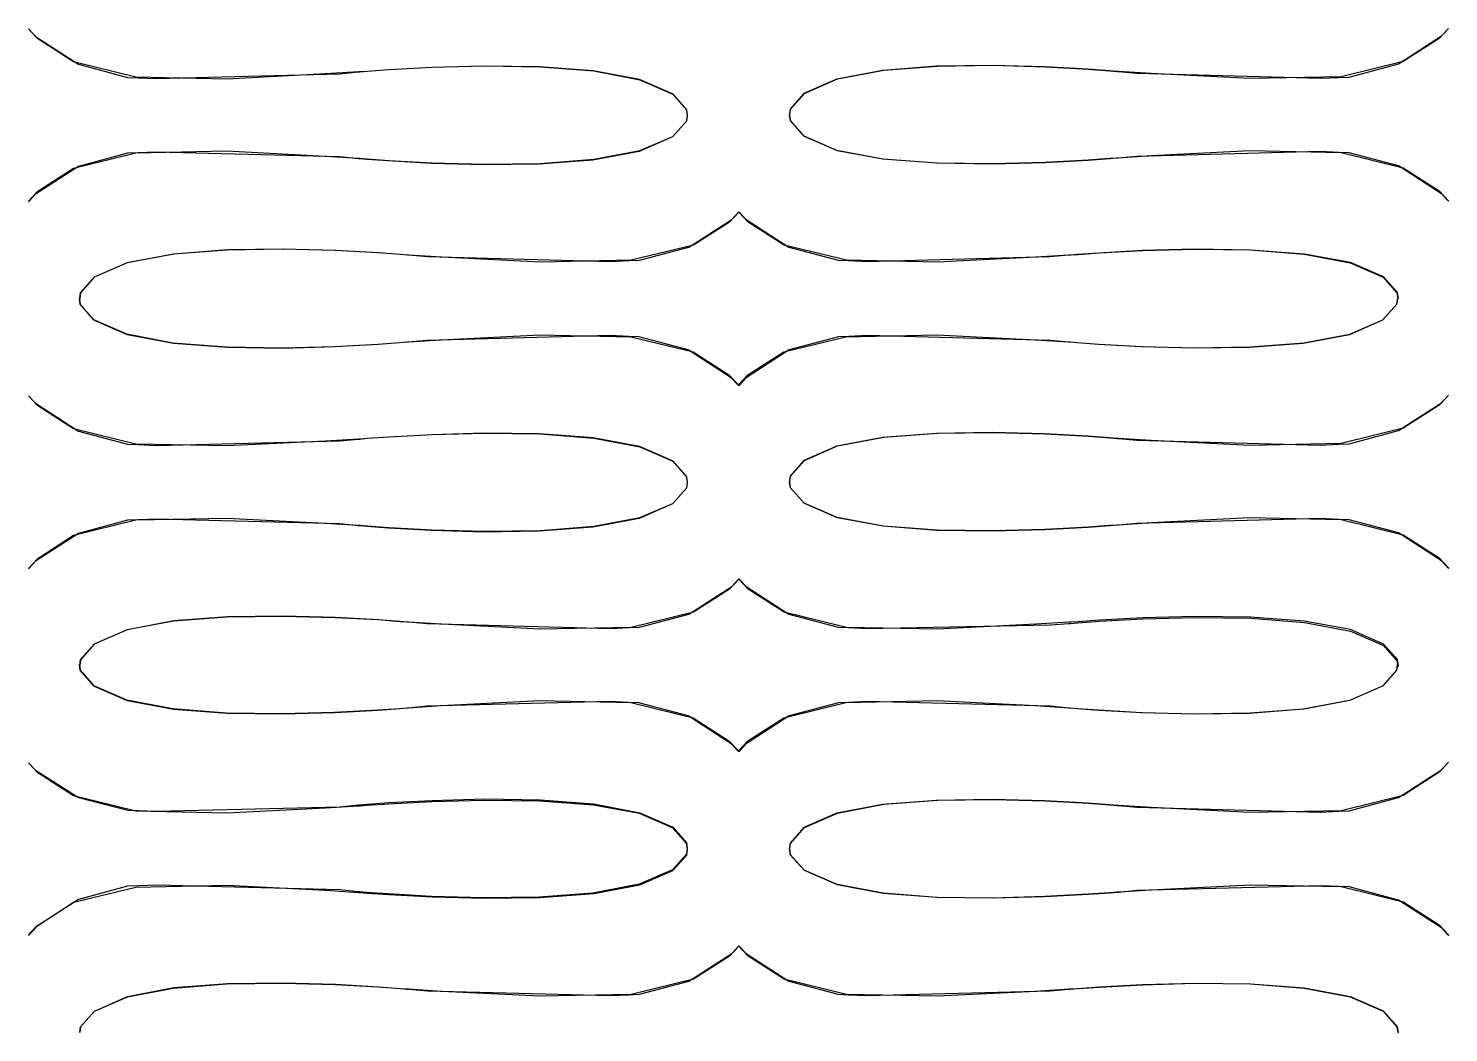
# Model space of a CAD drawing. Extents: x -8.7 to 71.7, y -3.2 to 84.
# Drawn here: x 23.47 to 39.54, y -3.22 to 8.14 of the extents above; entities that cross this region are included whole.
import ezdxf

# ---------------------------------------------------------------- set-up
doc = ezdxf.new("R2010")
doc.units = 0
doc.layers.get('0').update_dxf_attribs({"linetype": 'CONTINUOUS'})

msp = doc.modelspace()

# ---------------------------------------------------------------- linework, layer by layer
at = {"color": 1}
for p, q in [((23.5768, 8.02019), (23.4708, 8.13319)), ((23.4708, 8.13319), (23.552, 8.04774)), ((23.552, 8.04774), (24.0357, 7.73356)), ((38.9724, 7.73906), (39.4575, 8.05325)), ((39.5386, 8.13869), (39.4324, 8.02569)), ((39.4575, 8.05325), (39.5386, 8.13869)), ((23.982, 7.75974), (23.5768, 8.02019)), ((39.4324, 8.02569), (39.026, 7.76524)), ((24.6876, 7.5861), (23.982, 7.75974)), ((24.0357, 7.73356), (24.5938, 7.58472)), ((28.0376, 7.69909), (28.6301, 7.71426)), ((28.6301, 7.71426), (29.2599, 7.7046)), ((33.1487, 7.66741), (33.755, 7.71289)), ((34.3752, 7.71977), (33.744, 7.71013)), ((33.755, 7.71289), (34.3848, 7.72252)), ((34.9663, 7.70322), (34.3752, 7.71977)), ((34.3848, 7.72252), (34.9746, 7.7046)), ((39.026, 7.76524), (38.3219, 7.5916)), ((38.4129, 7.58885), (38.9724, 7.73906)), ((24.5938, 7.58472), (24.7124, 7.58059)), ((25.7156, 7.56543), (24.6876, 7.5861)), ((24.7124, 7.58059), (24.9191, 7.57093)), ((24.9191, 7.57093), (26.9944, 7.62607)), ((26.8318, 7.62332), (25.7156, 7.56543)), ((27.2039, 7.64674), (26.8318, 7.62332)), ((26.9944, 7.62607), (27.2025, 7.64674)), ((27.2025, 7.64674), (27.2204, 7.64674)), ((27.2232, 7.64674), (27.2039, 7.64674)), ((27.2204, 7.64674), (27.3017, 7.65362)), ((27.3031, 7.65224), (27.2232, 7.64674)), ((27.3017, 7.65362), (27.547, 7.67292)), ((27.547, 7.66879), (27.3031, 7.65224)), ((27.547, 7.67292), (28.0376, 7.69909)), ((28.0348, 7.69497), (27.547, 7.66879)), ((28.6246, 7.71151), (28.0348, 7.69497)), ((29.2544, 7.70322), (28.6246, 7.71151)), ((29.8607, 7.65775), (29.2544, 7.70322)), ((29.2599, 7.7046), (29.8676, 7.65775)), ((30.3844, 7.5613), (29.8607, 7.65775)), ((29.8676, 7.65775), (30.3885, 7.55855)), ((30.7592, 7.3987), (30.3844, 7.5613)), ((30.3885, 7.55855), (30.7606, 7.39592)), ((32.6168, 7.56405), (32.2433, 7.40145)), ((32.2502, 7.40283), (32.6251, 7.56818)), ((33.1377, 7.66191), (32.6168, 7.56405)), ((32.6251, 7.56818), (33.1487, 7.66741)), ((33.744, 7.71013), (33.1377, 7.66191)), ((35.457, 7.67704), (34.9663, 7.70322)), ((34.9746, 7.7046), (35.4623, 7.67704)), ((35.7022, 7.65912), (35.457, 7.67704)), ((35.4623, 7.67704), (35.7064, 7.65912)), ((35.7851, 7.65087), (35.7022, 7.65912)), ((35.7064, 7.65912), (35.7875, 7.65087)), ((35.8027, 7.65087), (35.7851, 7.65087)), ((35.7875, 7.65087), (35.8055, 7.65087)), ((36.1735, 7.62744), (35.8027, 7.65087)), ((35.8055, 7.65087), (36.0123, 7.63157)), ((36.0123, 7.63157), (38.0877, 7.57647)), ((37.2911, 7.57093), (36.1735, 7.62744)), ((38.3219, 7.5916), (37.2911, 7.57093)), ((38.0877, 7.57647), (38.2958, 7.58472)), ((38.2958, 7.58472), (38.4129, 7.58885)), ((30.9177, 7.22231), (30.7592, 7.3987)), ((30.7606, 7.39592), (30.9163, 7.21953)), ((32.2433, 7.40145), (32.089, 7.22644)), ((32.0918, 7.22507), (32.2502, 7.40283)), ((30.9149, 7.09002), (30.7564, 6.91226)), ((30.7633, 6.91776), (30.919, 7.09277)), ((30.9246, 7.15479), (30.9149, 7.09002)), ((30.9163, 7.21953), (30.9246, 7.15479)), ((30.9273, 7.15617), (30.9177, 7.22231)), ((30.919, 7.09277), (30.9273, 7.15617)), ((32.089, 7.22644), (32.0807, 7.16167)), ((32.0807, 7.16167), (32.089, 7.0969)), ((32.0835, 7.15892), (32.0918, 7.22507)), ((32.0918, 7.09553), (32.0835, 7.15892)), ((32.089, 7.0969), (32.2461, 6.92051)), ((32.2461, 6.92051), (32.0918, 7.09553)), ((30.7564, 6.91226), (30.3802, 6.74825)), ((30.3899, 6.75651), (30.7633, 6.91776)), ((32.6182, 6.75792), (32.2461, 6.92051)), ((32.2461, 6.92051), (32.6209, 6.75929)), ((24.6876, 6.73033), (25.7156, 6.75238)), ((25.7156, 6.75238), (26.8318, 6.69452)), ((29.869, 6.65868), (30.3899, 6.75651)), ((33.1391, 6.66006), (32.6182, 6.75792)), ((32.6209, 6.75929), (33.1432, 6.66281)), ((36.1735, 6.70003), (37.2911, 6.75651)), ((37.2911, 6.75651), (38.3219, 6.73587)), ((23.982, 6.55807), (24.6876, 6.73033)), ((24.5938, 6.72758), (24.0357, 6.57874)), ((24.7124, 6.73033), (24.5938, 6.72758)), ((24.9191, 6.74), (24.7124, 6.73033)), ((26.9944, 6.68486), (24.9191, 6.74)), ((26.8318, 6.69452), (27.2039, 6.66972)), ((27.2025, 6.66418), (26.9944, 6.68486)), ((27.2204, 6.66418), (27.2025, 6.66418)), ((27.2039, 6.66972), (27.2232, 6.66972)), ((27.3003, 6.6573), (27.2204, 6.66418)), ((27.2232, 6.66972), (27.3044, 6.66281)), ((27.5428, 6.63938), (27.3003, 6.6573)), ((27.3044, 6.66281), (27.5498, 6.64489)), ((28.0307, 6.61183), (27.5428, 6.63938)), ((27.5498, 6.64489), (28.0403, 6.61871)), ((28.6205, 6.59529), (28.0307, 6.61183)), ((28.0403, 6.61871), (28.6315, 6.60358)), ((29.2503, 6.60358), (28.6205, 6.59529)), ((28.6315, 6.60358), (29.2626, 6.61183)), ((29.8579, 6.65043), (29.2503, 6.60358)), ((29.2626, 6.61183), (29.869, 6.65868)), ((30.3802, 6.74825), (29.8579, 6.65043)), ((33.7468, 6.61321), (33.1391, 6.66006)), ((33.1432, 6.66281), (33.7509, 6.61733)), ((34.3765, 6.60358), (33.7468, 6.61321)), ((33.7509, 6.61733), (34.3807, 6.61046)), ((34.9691, 6.61871), (34.3765, 6.60358)), ((34.3807, 6.61046), (34.9705, 6.627)), ((35.4598, 6.64489), (34.9691, 6.61871)), ((34.9705, 6.627), (35.4598, 6.65318)), ((35.4598, 6.65318), (35.7036, 6.66972)), ((35.705, 6.66281), (35.4598, 6.64489)), ((35.7036, 6.66972), (35.7851, 6.67523)), ((35.7875, 6.66972), (35.705, 6.66281)), ((35.7851, 6.67523), (35.8027, 6.67523)), ((35.8055, 6.66972), (35.7875, 6.66972)), ((35.8027, 6.67523), (36.1735, 6.70003)), ((36.0123, 6.69036), (35.8055, 6.66972)), ((38.0877, 6.7455), (36.0123, 6.69036)), ((38.2958, 6.73587), (38.0877, 6.7455)), ((38.4129, 6.73308), (38.2958, 6.73587)), ((38.3219, 6.73587), (39.026, 6.56361)), ((38.9724, 6.58428), (38.4129, 6.73308)), ((24.0357, 6.57874), (23.552, 6.26318)), ((23.5768, 6.29765), (23.982, 6.55807)), ((39.4575, 6.26869), (38.9724, 6.58428)), ((39.026, 6.56361), (39.431, 6.30315)), ((23.4708, 6.18324), (23.5768, 6.29765)), ((39.431, 6.30315), (39.5386, 6.18878)), ((39.5386, 6.18324), (39.4575, 6.26869)), ((23.552, 6.26318), (23.4708, 6.17774)), ((39.5386, 6.18878), (39.5386, 6.18324)), ((30.9411, 5.66649), (31.4275, 5.9793)), ((31.4027, 5.949), (30.9962, 5.68854)), ((31.5088, 6.06199), (31.4027, 5.949)), ((31.4275, 5.9793), (31.5088, 6.06337)), ((31.5088, 6.06337), (31.5902, 5.9793)), ((31.615, 5.949), (31.5088, 6.06199)), ((31.5902, 5.9793), (32.0752, 5.66649)), ((32.0201, 5.68854), (31.615, 5.949)), ((25.7169, 5.63203), (25.1106, 5.58518)), ((25.1161, 5.59072), (25.7238, 5.63757)), ((26.3481, 5.64169), (25.7169, 5.63203)), ((25.7238, 5.63757), (26.3536, 5.64582)), ((26.9393, 5.62652), (26.3481, 5.64169)), ((26.3536, 5.64582), (26.9448, 5.62927)), ((27.4298, 5.59897), (26.9393, 5.62652)), ((26.9448, 5.62927), (27.4326, 5.6031)), ((30.9962, 5.68854), (30.292, 5.51628)), ((30.383, 5.51766), (30.9411, 5.66649)), ((32.7256, 5.51628), (32.0201, 5.68854)), ((32.0752, 5.66649), (32.6319, 5.51766)), ((35.5865, 5.60172), (36.0772, 5.62927)), ((36.0772, 5.62927), (36.6695, 5.64444)), ((36.6695, 5.63894), (36.0796, 5.6224)), ((36.6695, 5.64444), (37.2992, 5.63481)), ((37.2981, 5.63203), (36.6695, 5.63894)), ((37.9056, 5.58655), (37.2981, 5.63203)), ((37.2992, 5.63481), (37.9056, 5.58655)), ((24.5897, 5.48735), (24.2163, 5.32476)), ((24.219, 5.32888), (24.5938, 5.49286)), ((25.1106, 5.58518), (24.5897, 5.48735)), ((24.5938, 5.49286), (25.1161, 5.59072)), ((27.6751, 5.58105), (27.4298, 5.59897)), ((27.4326, 5.6031), (27.6765, 5.5838)), ((27.7578, 5.57417), (27.6751, 5.58105)), ((27.6765, 5.5838), (27.7578, 5.57692)), ((27.7578, 5.57692), (27.7757, 5.57692)), ((27.7757, 5.57417), (27.7578, 5.57417)), ((27.7757, 5.57692), (27.9824, 5.55763)), ((28.1464, 5.55075), (27.7757, 5.57417)), ((27.9824, 5.55763), (30.0578, 5.5039)), ((29.2626, 5.49561), (28.1464, 5.55075)), ((30.292, 5.51628), (29.2626, 5.49561)), ((30.0578, 5.5039), (30.2659, 5.51353)), ((30.2659, 5.51353), (30.383, 5.51766)), ((32.6319, 5.51766), (32.7504, 5.51353)), ((33.7537, 5.49561), (32.7256, 5.51628)), ((32.7504, 5.51353), (32.9572, 5.5039)), ((32.9572, 5.5039), (35.0325, 5.55763)), ((34.8699, 5.55075), (33.7537, 5.49561)), ((35.2419, 5.57417), (34.8699, 5.55075)), ((35.0325, 5.55763), (35.2392, 5.57692)), ((35.2392, 5.57692), (35.2585, 5.57692)), ((35.2668, 5.57417), (35.2419, 5.57417)), ((35.2585, 5.57692), (35.3399, 5.5838)), ((35.3466, 5.57967), (35.2668, 5.57417)), ((35.3399, 5.5838), (35.5865, 5.60172)), ((35.5907, 5.59622), (35.3466, 5.57967)), ((36.0796, 5.6224), (35.5907, 5.59622)), ((38.4281, 5.4901), (37.9056, 5.58655)), ((37.9056, 5.58655), (38.4267, 5.48873)), ((38.4267, 5.48873), (38.7999, 5.32613)), ((38.8027, 5.32751), (38.4281, 5.4901)), ((24.0619, 5.15112), (24.219, 5.32888)), ((24.2163, 5.32476), (24.0619, 5.14974)), ((38.7999, 5.32613), (38.9544, 5.14974)), ((38.9611, 5.15112), (38.8027, 5.32751)), ((24.0537, 5.08497), (24.0619, 5.15112)), ((24.0619, 5.14974), (24.0537, 5.08497)), ((38.9544, 5.14974), (38.9625, 5.08497)), ((38.971, 5.08497), (38.9611, 5.15112)), ((24.0564, 5.01883), (24.0482, 5.08222)), ((24.0482, 5.08222), (24.0564, 5.01745)), ((24.2108, 4.84244), (24.0564, 5.01883)), ((24.0564, 5.01745), (24.2135, 4.83969)), ((38.9502, 5.01745), (38.7918, 4.83969)), ((38.796, 4.84382), (38.9516, 5.01883)), ((38.9601, 5.08222), (38.9502, 5.01745)), ((38.9516, 5.01883), (38.9601, 5.08222)), ((38.9625, 5.08497), (38.971, 5.08497)), ((24.5828, 4.67981), (24.2108, 4.84244)), ((24.2135, 4.83969), (24.5883, 4.67706)), ((38.7918, 4.83969), (38.4157, 4.67431)), ((38.4224, 4.68118), (38.796, 4.84382)), ((25.1037, 4.58061), (24.5828, 4.67981)), ((24.5883, 4.67706), (25.1106, 4.57786)), ((30.0523, 4.66467), (27.9769, 4.61091)), ((28.1409, 4.61779), (29.2571, 4.67293)), ((29.2571, 4.67293), (30.2865, 4.65226)), ((30.2603, 4.65363), (30.0523, 4.66467)), ((32.7201, 4.65226), (33.7495, 4.67293)), ((32.9599, 4.66467), (32.7532, 4.65363)), ((35.0352, 4.61091), (32.9599, 4.66467)), ((33.7495, 4.67293), (34.8657, 4.61779)), ((38.4157, 4.67431), (37.8933, 4.57648)), ((37.9017, 4.58336), (38.4224, 4.68118)), ((25.7114, 4.53376), (25.1037, 4.58061)), ((25.1106, 4.57786), (25.7183, 4.53238)), ((26.3412, 4.52409), (25.7114, 4.53376)), ((25.7183, 4.53238), (26.3481, 4.52409)), ((26.9338, 4.53926), (26.3412, 4.52409)), ((26.3481, 4.52409), (26.9379, 4.54064)), ((27.4243, 4.56544), (26.9338, 4.53926)), ((26.9379, 4.54064), (27.4271, 4.56819)), ((27.6696, 4.58336), (27.4243, 4.56544)), ((27.4271, 4.56819), (27.671, 4.58611)), ((27.7523, 4.59024), (27.6696, 4.58336)), ((27.671, 4.58611), (27.7523, 4.59299)), ((27.7523, 4.59299), (27.7702, 4.59299)), ((27.7702, 4.59024), (27.7523, 4.59024)), ((27.7702, 4.59299), (28.1409, 4.61779)), ((27.9769, 4.61091), (27.7702, 4.59024)), ((30.3775, 4.65088), (30.2603, 4.65363)), ((30.2865, 4.65226), (30.9907, 4.48137)), ((30.937, 4.50204), (30.3775, 4.65088)), ((31.422, 4.18648), (30.937, 4.50204)), ((32.0766, 4.50204), (31.5915, 4.18648)), ((32.016, 4.48137), (32.7201, 4.65226)), ((32.6347, 4.65088), (32.0766, 4.50204)), ((32.7532, 4.65363), (32.6347, 4.65088)), ((34.8657, 4.61779), (35.2378, 4.59299)), ((35.2419, 4.59024), (35.0352, 4.61091)), ((35.2378, 4.59299), (35.2557, 4.59299)), ((35.2557, 4.59024), (35.2419, 4.59024)), ((35.2557, 4.59299), (35.337, 4.58611)), ((35.3356, 4.58336), (35.2557, 4.59024)), ((35.5783, 4.56544), (35.3356, 4.58336)), ((35.337, 4.58611), (35.5822, 4.56819)), ((36.0659, 4.53789), (35.5783, 4.56544)), ((35.5822, 4.56819), (36.0729, 4.54201)), ((36.6557, 4.52134), (36.0659, 4.53789)), ((36.0729, 4.54201), (36.6642, 4.52684)), ((37.2854, 4.5296), (36.6557, 4.52134)), ((36.6642, 4.52684), (37.2953, 4.53651)), ((37.8933, 4.57648), (37.2854, 4.5296)), ((37.2953, 4.53651), (37.9017, 4.58336)), ((30.9907, 4.48137), (31.3958, 4.22092)), ((31.6095, 4.22092), (32.016, 4.48137)), ((31.3958, 4.22092), (31.5033, 4.10655)), ((31.5033, 4.10104), (31.422, 4.18648)), ((31.5033, 4.10655), (31.6095, 4.22092)), ((31.5915, 4.18648), (31.5116, 4.10104)), ((31.5116, 4.10104), (31.5033, 4.10104)), ((23.5768, 3.87092), (23.4708, 3.98392)), ((23.4708, 3.98392), (23.552, 3.89985)), ((23.552, 3.89985), (24.0357, 3.58567)), ((23.982, 3.61047), (23.5768, 3.87092)), ((38.9724, 3.5898), (39.4575, 3.90398)), ((39.4324, 3.87643), (39.026, 3.61597)), ((39.5386, 3.98942), (39.4324, 3.87643)), ((39.4575, 3.90398), (39.5386, 3.98942)), ((24.6876, 3.4382), (23.982, 3.61047)), ((24.0357, 3.58567), (24.5938, 3.43545)), ((27.547, 3.52089), (28.0376, 3.54707)), ((28.0348, 3.54295), (27.547, 3.51675)), ((28.6246, 3.55946), (28.0348, 3.54295)), ((28.0376, 3.54707), (28.6301, 3.56224)), ((29.2544, 3.55258), (28.6246, 3.55946)), ((28.6301, 3.56224), (29.2599, 3.55258)), ((29.8607, 3.50711), (29.2544, 3.55258)), ((29.2599, 3.55258), (29.8676, 3.50573)), ((33.744, 3.55808), (33.1377, 3.51124)), ((33.1487, 3.51537), (33.755, 3.56224)), ((34.3752, 3.56775), (33.744, 3.55808)), ((33.755, 3.56224), (34.3848, 3.5705)), ((34.9663, 3.55258), (34.3752, 3.56775)), ((34.3848, 3.5705), (34.9746, 3.55395)), ((35.457, 3.5264), (34.9663, 3.55258)), ((34.9746, 3.55395), (35.4623, 3.5264)), ((39.026, 3.61597), (38.3219, 3.44372)), ((38.4129, 3.44096), (38.9724, 3.5898)), ((24.5938, 3.43545), (24.7124, 3.43131)), ((25.7156, 3.41616), (24.6876, 3.4382)), ((24.7124, 3.43131), (24.9191, 3.42305)), ((24.9191, 3.42305), (26.9944, 3.47541)), ((26.8318, 3.47128), (25.7156, 3.41616)), ((27.2039, 3.4947), (26.8318, 3.47128)), ((26.9944, 3.47541), (27.2025, 3.4947)), ((27.2025, 3.4947), (27.2204, 3.4947)), ((27.2232, 3.4947), (27.2039, 3.4947)), ((27.2204, 3.4947), (27.3017, 3.50297)), ((27.3031, 3.50022), (27.2232, 3.4947)), ((27.3017, 3.50297), (27.547, 3.52089)), ((27.547, 3.51675), (27.3031, 3.50022)), ((30.3844, 3.41064), (29.8607, 3.50711)), ((29.8676, 3.50573), (30.3885, 3.40651)), ((30.7592, 3.24804), (30.3844, 3.41064)), ((30.3885, 3.40651), (30.7606, 3.2439)), ((32.6168, 3.4134), (32.2433, 3.25079)), ((32.2502, 3.25217), (32.6251, 3.41753)), ((33.1377, 3.51124), (32.6168, 3.4134)), ((32.6251, 3.41753), (33.1487, 3.51537)), ((35.7022, 3.50711), (35.457, 3.5264)), ((35.4623, 3.5264), (35.7064, 3.50711)), ((35.7851, 3.50022), (35.7022, 3.50711)), ((35.7064, 3.50711), (35.7875, 3.50022)), ((35.8027, 3.50022), (35.7851, 3.50022)), ((35.7875, 3.50022), (35.8055, 3.50022)), ((36.1735, 3.47679), (35.8027, 3.50022)), ((35.8055, 3.50022), (36.0123, 3.48093)), ((36.0123, 3.48093), (38.0877, 3.42718)), ((37.2911, 3.42167), (36.1735, 3.47679)), ((38.3219, 3.44372), (37.2911, 3.42167)), ((38.0877, 3.42718), (38.2958, 3.43683)), ((38.2958, 3.43683), (38.4129, 3.44096)), ((30.9177, 3.07165), (30.7592, 3.24804)), ((30.7606, 3.2439), (30.9163, 3.06751)), ((32.2433, 3.25079), (32.089, 3.07578)), ((32.0918, 3.0744), (32.2502, 3.25217)), ((30.9163, 3.06751), (30.9246, 3.00275)), ((30.9273, 3.0055), (30.9177, 3.07165)), ((32.089, 3.07578), (32.0807, 3.01101)), ((32.0835, 3.00826), (32.0918, 3.0744)), ((30.9149, 2.93798), (30.7564, 2.76021)), ((30.7633, 2.7671), (30.919, 2.94211)), ((30.9246, 3.00275), (30.9149, 2.93798)), ((30.919, 2.94211), (30.9273, 3.0055)), ((32.0807, 3.01101), (32.089, 2.94624)), ((32.0918, 2.94487), (32.0835, 3.00826)), ((32.089, 2.94624), (32.2461, 2.76986)), ((32.2461, 2.76986), (32.0918, 2.94487)), ((30.7564, 2.76021), (30.3802, 2.59623)), ((30.3899, 2.60587), (30.7633, 2.7671)), ((32.6195, 2.60725), (32.2461, 2.76986)), ((32.2461, 2.76986), (32.6209, 2.60863)), ((23.982, 2.40743), (24.6876, 2.57969)), ((24.5938, 2.57693), (24.0357, 2.42673)), ((24.7124, 2.57969), (24.5938, 2.57693)), ((24.6876, 2.57969), (25.7156, 2.60036)), ((24.9191, 2.58933), (24.7124, 2.57969)), ((26.9944, 2.53421), (24.9191, 2.58933)), ((25.7156, 2.60036), (26.8318, 2.54386)), ((30.3802, 2.59623), (29.8579, 2.49838)), ((29.869, 2.50803), (30.3899, 2.60587)), ((33.1404, 2.50941), (32.6195, 2.60725)), ((32.6209, 2.60863), (33.1432, 2.51216)), ((38.0877, 2.59485), (36.0123, 2.53972)), ((36.1735, 2.54937), (37.2911, 2.60587)), ((37.2911, 2.60587), (38.3219, 2.5852)), ((38.2958, 2.5852), (38.0877, 2.59485)), ((38.4129, 2.58244), (38.2958, 2.5852)), ((38.3219, 2.5852), (39.026, 2.41157)), ((38.9724, 2.43224), (38.4129, 2.58244)), ((24.0357, 2.42673), (23.552, 2.11253)), ((26.8318, 2.54386), (27.2039, 2.51906)), ((27.2025, 2.51354), (26.9944, 2.53421)), ((27.2204, 2.51354), (27.2025, 2.51354)), ((27.2039, 2.51906), (27.2232, 2.51906)), ((27.3003, 2.50665), (27.2204, 2.51354)), ((27.2232, 2.51906), (27.3044, 2.51216)), ((27.5428, 2.48874), (27.3003, 2.50665)), ((27.3044, 2.51216), (27.5498, 2.49425)), ((28.0307, 2.4598), (27.5428, 2.48874)), ((27.5498, 2.49425), (28.0403, 2.46807)), ((28.6205, 2.44326), (28.0307, 2.4598)), ((28.0403, 2.46807), (28.6315, 2.45153)), ((29.2503, 2.45153), (28.6205, 2.44326)), ((28.6315, 2.45153), (29.2626, 2.46118)), ((29.8579, 2.49838), (29.2503, 2.45153)), ((29.2626, 2.46118), (29.869, 2.50803)), ((33.7468, 2.46118), (33.1404, 2.50941)), ((33.1432, 2.51216), (33.7509, 2.46669)), ((34.3779, 2.45153), (33.7468, 2.46118)), ((33.7509, 2.46669), (34.3807, 2.4598)), ((34.9691, 2.46807), (34.3779, 2.45153)), ((34.3807, 2.4598), (34.9705, 2.47633)), ((35.4598, 2.49425), (34.9691, 2.46807)), ((34.9705, 2.47633), (35.4598, 2.50252)), ((35.4598, 2.50252), (35.7036, 2.51906)), ((35.705, 2.51216), (35.4598, 2.49425)), ((35.7036, 2.51906), (35.7851, 2.52457)), ((35.7875, 2.51906), (35.705, 2.51216)), ((35.7851, 2.52457), (35.8027, 2.52457)), ((35.8055, 2.51906), (35.7875, 2.51906)), ((35.8027, 2.52457), (36.1735, 2.54937)), ((36.0123, 2.53972), (35.8055, 2.51906)), ((39.4575, 2.11805), (38.9724, 2.43224)), ((39.026, 2.41157), (39.431, 2.15112)), ((23.5768, 2.1456), (23.982, 2.40743)), ((23.4708, 2.03123), (23.5768, 2.1456)), ((23.552, 2.11253), (23.4708, 2.02709)), ((39.431, 2.15112), (39.5386, 2.03674)), ((39.5386, 2.03123), (39.4575, 2.11805)), ((39.5386, 2.03674), (39.5386, 2.03123)), ((30.9411, 1.51446), (31.4275, 1.82866)), ((31.4027, 1.79696), (30.9962, 1.53651)), ((31.5088, 1.90996), (31.4027, 1.79696)), ((31.4275, 1.82866), (31.5088, 1.91272)), ((31.5088, 1.91272), (31.5902, 1.82866)), ((31.615, 1.79696), (31.5088, 1.90996)), ((31.5902, 1.82866), (32.0752, 1.51446)), ((32.0201, 1.53651), (31.615, 1.79696)), ((25.7169, 1.48139), (25.1106, 1.43454)), ((25.1161, 1.44143), (25.7238, 1.48828)), ((26.3481, 1.48966), (25.7169, 1.48139)), ((25.7238, 1.48828), (26.3536, 1.49655)), ((26.9393, 1.4745), (26.3481, 1.48966)), ((26.3536, 1.49655), (26.9448, 1.48001)), ((27.4298, 1.44832), (26.9393, 1.4745)), ((26.9448, 1.48001), (27.4326, 1.45245)), ((27.6751, 1.4304), (27.4298, 1.44832)), ((27.4326, 1.45245), (27.6765, 1.43316)), ((30.9962, 1.53651), (30.292, 1.36426)), ((30.383, 1.36563), (30.9411, 1.51446)), ((32.7256, 1.36426), (32.0201, 1.53651)), ((32.0752, 1.51446), (32.6319, 1.36563)), ((35.5879, 1.43591), (36.0786, 1.4621)), ((36.0786, 1.47175), (35.5907, 1.44556)), ((36.6681, 1.48828), (36.0786, 1.47175)), ((36.0786, 1.4621), (36.6709, 1.47726)), ((37.2981, 1.48139), (36.6681, 1.48828)), ((36.6709, 1.47726), (37.3006, 1.46761)), ((37.9042, 1.43591), (37.2981, 1.48139)), ((37.3006, 1.46761), (37.9084, 1.42076)), ((24.5897, 1.3367), (24.2163, 1.17409)), ((24.219, 1.17822), (24.5938, 1.34221)), ((25.1106, 1.43454), (24.5897, 1.3367)), ((24.5938, 1.34221), (25.1161, 1.44143)), ((27.7578, 1.42351), (27.6751, 1.4304)), ((27.6765, 1.43316), (27.7578, 1.42627)), ((27.7578, 1.42627), (27.7757, 1.42627)), ((27.7757, 1.42351), (27.7578, 1.42351)), ((27.7757, 1.42627), (27.9824, 1.40698)), ((28.1464, 1.40009), (27.7757, 1.42351)), ((27.9824, 1.40698), (30.0578, 1.35323)), ((29.2626, 1.34359), (28.1464, 1.40009)), ((30.292, 1.36426), (29.2626, 1.34359)), ((30.0578, 1.35323), (30.2659, 1.36288)), ((30.2659, 1.36288), (30.383, 1.36563)), ((32.6319, 1.36563), (32.7504, 1.36288)), ((33.7537, 1.34359), (32.7256, 1.36426)), ((32.7504, 1.36288), (32.9572, 1.35186)), ((32.9572, 1.35186), (35.0339, 1.39182)), ((34.8699, 1.40009), (33.7537, 1.34359)), ((35.2419, 1.42351), (34.8699, 1.40009)), ((35.0339, 1.39182), (35.2419, 1.40973)), ((35.2668, 1.42351), (35.2419, 1.42351)), ((35.2419, 1.40973), (35.2612, 1.40973)), ((35.2612, 1.40973), (35.3427, 1.418)), ((35.3466, 1.42903), (35.2668, 1.42351)), ((35.3427, 1.418), (35.5879, 1.43591)), ((35.5907, 1.44556), (35.3466, 1.42903)), ((38.4281, 1.33945), (37.9042, 1.43591)), ((37.9084, 1.42076), (38.4295, 1.32154)), ((38.8027, 1.17685), (38.4281, 1.33945)), ((38.4295, 1.32154), (38.8013, 1.15893)), ((24.0619, 1.00046), (24.219, 1.17822)), ((24.2163, 1.17409), (24.0619, 0.999077)), ((38.8013, 1.15893), (38.9573, 0.982543)), ((38.9611, 1.00046), (38.8027, 1.17685)), ((24.0537, 0.934311), (24.0619, 1.00046)), ((24.0619, 0.999077), (24.0537, 0.934311)), ((38.9573, 0.982543), (38.9654, 0.917773)), ((38.971, 0.934311), (38.9611, 1.00046)), ((24.0564, 0.880565), (24.0482, 0.943956)), ((24.0482, 0.943956), (24.0564, 0.879189)), ((24.2108, 0.704176), (24.0564, 0.880565)), ((24.0564, 0.879189), (24.2135, 0.701421)), ((38.9502, 0.879189), (38.7918, 0.701421)), ((38.796, 0.705556), (38.9516, 0.880565)), ((38.9601, 0.943956), (38.9502, 0.879189)), ((38.9516, 0.880565), (38.9601, 0.943956)), ((38.9654, 0.917773), (38.971, 0.934311)), ((24.5828, 0.54157), (24.2108, 0.704176)), ((24.2135, 0.701421), (24.5883, 0.538812)), ((38.7918, 0.701421), (38.4157, 0.536056)), ((38.4224, 0.542946), (38.796, 0.705556)), ((25.1037, 0.442352), (24.5828, 0.54157)), ((24.5883, 0.538812), (25.1106, 0.439593)), ((30.0523, 0.526411), (27.9769, 0.472666)), ((28.1409, 0.479559), (29.2571, 0.536056)), ((29.2571, 0.536056), (30.2865, 0.515387)), ((30.2603, 0.515387), (30.0523, 0.526411)), ((30.3775, 0.512632), (30.2603, 0.515387)), ((30.2865, 0.515387), (30.9907, 0.343131)), ((30.937, 0.363802), (30.3775, 0.512632)), ((32.016, 0.343131), (32.7201, 0.515387)), ((32.6347, 0.512632), (32.0766, 0.363802)), ((32.7532, 0.515387), (32.6347, 0.512632)), ((32.7201, 0.515387), (33.7495, 0.536056)), ((32.9599, 0.526411), (32.7532, 0.515387)), ((35.0352, 0.472666), (32.9599, 0.526411)), ((33.7495, 0.536056), (34.8657, 0.479559)), ((38.4157, 0.536056), (37.8933, 0.438217)), ((37.9017, 0.445107), (38.4224, 0.542946)), ((25.7114, 0.395496), (25.1037, 0.442352)), ((25.1106, 0.439593), (25.7183, 0.39412)), ((26.3412, 0.385851), (25.7114, 0.395496)), ((25.7183, 0.39412), (26.3481, 0.385851)), ((26.9338, 0.40101), (26.3412, 0.385851)), ((26.3481, 0.385851), (26.9379, 0.402389)), ((27.4243, 0.427193), (26.9338, 0.40101)), ((26.9379, 0.402389), (27.4271, 0.429948)), ((27.6696, 0.445107), (27.4243, 0.427193)), ((27.4271, 0.429948), (27.671, 0.447862)), ((27.7523, 0.451997), (27.6696, 0.445107)), ((27.671, 0.447862), (27.7523, 0.454752)), ((27.7523, 0.454752), (27.7702, 0.454752)), ((27.7702, 0.451997), (27.7523, 0.451997)), ((27.7702, 0.454752), (28.1409, 0.479559)), ((27.9769, 0.472666), (27.7702, 0.451997)), ((31.422, 0.048231), (30.937, 0.363802)), ((30.9907, 0.343131), (31.3958, 0.082682)), ((32.0766, 0.363802), (31.5915, 0.048231)), ((31.6095, 0.082682), (32.016, 0.343131)), ((34.8657, 0.479559), (35.2378, 0.454752)), ((35.2419, 0.451997), (35.0352, 0.472666)), ((35.2378, 0.454752), (35.2557, 0.454752)), ((35.2557, 0.451997), (35.2419, 0.451997)), ((35.2557, 0.454752), (35.337, 0.447862)), ((35.3356, 0.445107), (35.2557, 0.451997)), ((35.5783, 0.427193), (35.3356, 0.445107)), ((35.337, 0.447862), (35.5822, 0.429948)), ((36.0659, 0.39963), (35.5783, 0.427193)), ((35.5822, 0.429948), (36.0729, 0.403765)), ((36.6557, 0.383096), (36.0659, 0.39963)), ((36.0729, 0.403765), (36.6642, 0.388606)), ((37.2854, 0.391365), (36.6557, 0.383096)), ((36.6642, 0.388606), (37.2953, 0.398254)), ((37.8933, 0.438217), (37.2854, 0.391365)), ((37.2953, 0.398254), (37.9017, 0.445107)), ((31.3958, 0.082682), (31.5033, -0.031695)), ((31.5033, -0.037207), (31.422, 0.048231)), ((31.5033, -0.031695), (31.6095, 0.082682)), ((31.5915, 0.048231), (31.5116, -0.037207)), ((31.5116, -0.037207), (31.5033, -0.037207)), ((23.5768, -0.279742), (23.4708, -0.166743)), ((23.4708, -0.166743), (23.552, -0.250803)), ((23.552, -0.250803), (24.0371, -0.558105)), ((23.982, -0.540191), (23.5768, -0.279742)), ((38.9724, -0.56086), (39.4575, -0.246669)), ((39.4324, -0.27423), (39.026, -0.534681)), ((39.5386, -0.16123), (39.4324, -0.27423)), ((39.4575, -0.246669), (39.5386, -0.16123)), ((24.6876, -0.713825), (23.982, -0.540191)), ((24.0371, -0.558105), (24.5952, -0.704176)), ((27.2204, -0.643544), (27.3017, -0.635275)), ((27.3017, -0.635275), (27.547, -0.617361)), ((27.547, -0.633899), (27.3031, -0.650434)), ((27.547, -0.617361), (28.0376, -0.591178)), ((28.0348, -0.607716), (27.547, -0.633899)), ((28.6246, -0.591178), (28.0348, -0.607716)), ((28.0376, -0.591178), (28.6301, -0.576019)), ((29.2544, -0.599447), (28.6246, -0.591178)), ((28.6301, -0.576019), (29.2599, -0.585668)), ((29.8607, -0.644924), (29.2544, -0.599447)), ((29.2599, -0.585668), (29.8676, -0.63252)), ((29.8676, -0.63252), (30.3885, -0.731739)), ((33.1377, -0.63941), (32.6168, -0.737249)), ((32.6251, -0.734494), (33.1487, -0.635275)), ((33.744, -0.592557), (33.1377, -0.63941)), ((33.1487, -0.635275), (33.755, -0.588423)), ((34.3752, -0.582909), (33.744, -0.592557)), ((33.755, -0.588423), (34.3848, -0.580154)), ((34.9663, -0.598068), (34.3752, -0.582909)), ((34.3848, -0.580154), (34.9746, -0.596692)), ((35.457, -0.624251), (34.9663, -0.598068)), ((34.9746, -0.596692), (35.4623, -0.624251)), ((35.7022, -0.643544), (35.457, -0.624251)), ((35.4623, -0.624251), (35.7064, -0.643544)), ((39.026, -0.534681), (38.3219, -0.708311)), ((38.4129, -0.711069), (38.9724, -0.56086)), ((24.5952, -0.704176), (24.7124, -0.706935)), ((25.7156, -0.734494), (24.6876, -0.713825)), ((24.7124, -0.706935), (24.9191, -0.7152)), ((24.9191, -0.7152), (26.9944, -0.662838)), ((26.8318, -0.679372), (25.7156, -0.734494)), ((27.2039, -0.655948), (26.8318, -0.679372)), ((26.9944, -0.662838), (27.2025, -0.643544)), ((27.2025, -0.643544), (27.2204, -0.643544)), ((27.2232, -0.655948), (27.2039, -0.655948)), ((27.3031, -0.650434), (27.2232, -0.655948)), ((30.3844, -0.741384), (29.8607, -0.644924)), ((30.7592, -0.903993), (30.3844, -0.741384)), ((30.3885, -0.731739), (30.7606, -0.894348)), ((32.6168, -0.737249), (32.2433, -0.899859)), ((32.2502, -0.899859), (32.6251, -0.734494)), ((35.7851, -0.650434), (35.7022, -0.643544)), ((35.7064, -0.643544), (35.7875, -0.650434)), ((35.8027, -0.650434), (35.7851, -0.650434)), ((35.7875, -0.650434), (35.8055, -0.650434)), ((36.1735, -0.673862), (35.8027, -0.650434)), ((35.8055, -0.650434), (36.0123, -0.669727)), ((36.0123, -0.669727), (38.0877, -0.72347)), ((37.2911, -0.728984), (36.1735, -0.673862)), ((38.3219, -0.708311), (37.2911, -0.728984)), ((38.0877, -0.72347), (38.2958, -0.7152)), ((38.2958, -0.7152), (38.4129, -0.711069)), ((30.9177, -1.08038), (30.7592, -0.903993)), ((30.7606, -0.894348), (30.9163, -1.07074)), ((32.2433, -0.899859), (32.089, -1.07625)), ((32.0918, -1.07763), (32.2502, -0.899859)), ((30.9163, -1.07074), (30.9246, -1.1355)), ((30.9273, -1.14653), (30.9177, -1.08038)), ((32.089, -1.07625), (32.0807, -1.14102)), ((32.0835, -1.14377), (32.0918, -1.07763)), ((30.9149, -1.20027), (30.7564, -1.37804)), ((30.7633, -1.38493), (30.919, -1.20992)), ((30.9246, -1.1355), (30.9149, -1.20027)), ((30.919, -1.20992), (30.9273, -1.14653)), ((32.0807, -1.14102), (32.089, -1.20578)), ((32.0918, -1.20716), (32.0835, -1.14377)), ((32.089, -1.20578), (32.2461, -1.38217)), ((32.2461, -1.38217), (32.0918, -1.20716)), ((30.7564, -1.37804), (30.3802, -1.54065)), ((30.3899, -1.54616), (30.7633, -1.38493)), ((32.6195, -1.54478), (32.2461, -1.38217)), ((32.2461, -1.38217), (32.6209, -1.5434)), ((23.982, -1.7446), (24.6876, -1.57234)), ((24.5938, -1.56132), (24.0357, -1.71152)), ((24.7124, -1.55856), (24.5938, -1.56132)), ((24.6876, -1.57234), (25.7156, -1.55029)), ((24.9191, -1.54892), (24.7124, -1.55856)), ((26.9944, -1.60404), (24.9191, -1.54892)), ((25.7156, -1.55029), (26.8318, -1.60817)), ((27.2025, -1.62471), (26.9944, -1.60404)), ((30.3802, -1.54065), (29.8579, -1.63987)), ((29.869, -1.644), (30.3899, -1.54616)), ((33.1404, -1.64262), (32.6195, -1.54478)), ((32.6209, -1.5434), (33.1432, -1.63987)), ((35.8027, -1.62746), (36.1735, -1.60266)), ((38.0877, -1.55718), (36.0123, -1.6123)), ((36.1735, -1.60266), (37.2911, -1.54616)), ((37.2911, -1.54616), (38.3219, -1.56683)), ((38.2958, -1.56683), (38.0877, -1.55718)), ((38.4129, -1.56959), (38.2958, -1.56683)), ((38.3219, -1.56683), (39.026, -1.73909)), ((38.9724, -1.71841), (38.4129, -1.56959)), ((24.0357, -1.71152), (23.552, -2.02572)), ((23.5768, -2.00504), (23.982, -1.7446)), ((26.8318, -1.60817), (27.2039, -1.63298)), ((27.2204, -1.62471), (27.2025, -1.62471)), ((27.2039, -1.63298), (27.2232, -1.63298)), ((27.3003, -1.6316), (27.2204, -1.62471)), ((27.2232, -1.63298), (27.3044, -1.63987)), ((27.5428, -1.64951), (27.3003, -1.6316)), ((27.3044, -1.63987), (27.5498, -1.65778)), ((28.0307, -1.67707), (27.5428, -1.64951)), ((27.5498, -1.65778), (28.0403, -1.68396)), ((28.6205, -1.69361), (28.0307, -1.67707)), ((28.0403, -1.68396), (28.6315, -1.69912)), ((29.2503, -1.68534), (28.6205, -1.69361)), ((28.6315, -1.69912), (29.2626, -1.69085)), ((29.8579, -1.63987), (29.2503, -1.68534)), ((29.2626, -1.69085), (29.869, -1.644)), ((33.7468, -1.68947), (33.1404, -1.64262)), ((33.1432, -1.63987), (33.7509, -1.68534)), ((34.3779, -1.69912), (33.7468, -1.68947)), ((33.7509, -1.68534), (34.3807, -1.69223)), ((34.9691, -1.68396), (34.3779, -1.69912)), ((34.3807, -1.69223), (34.9705, -1.67569)), ((35.4598, -1.65778), (34.9691, -1.68396)), ((34.9705, -1.67569), (35.4598, -1.64951)), ((35.4598, -1.64951), (35.7036, -1.63298)), ((35.705, -1.63987), (35.4598, -1.65778)), ((35.7036, -1.63298), (35.7851, -1.62746)), ((35.7875, -1.63298), (35.705, -1.63987)), ((35.7851, -1.62746), (35.8027, -1.62746)), ((35.8055, -1.63298), (35.7875, -1.63298)), ((36.0123, -1.6123), (35.8055, -1.63298)), ((39.4575, -2.03399), (38.9724, -1.71841)), ((39.026, -1.73909), (39.431, -1.99953)), ((23.4708, -2.11942), (23.5768, -2.00504)), ((23.552, -2.02572), (23.4708, -2.11116)), ((39.431, -1.99953), (39.5386, -2.11391)), ((39.5386, -2.11942), (39.4575, -2.03399)), ((31.5088, -2.24069), (31.4027, -2.35369)), ((31.4275, -2.32337), (31.5088, -2.23793)), ((31.5088, -2.23793), (31.5902, -2.32337)), ((31.615, -2.35369), (31.5088, -2.24069)), ((39.5386, -2.11391), (39.5386, -2.11942)), ((30.9411, -2.63619), (31.4275, -2.32337)), ((31.4027, -2.35369), (30.9962, -2.61414)), ((31.5902, -2.32337), (32.0752, -2.63619)), ((32.0201, -2.61414), (31.615, -2.35369)), ((25.1106, -2.71749), (24.5897, -2.81533)), ((24.5938, -2.80844), (25.1161, -2.70922)), ((25.7169, -2.67064), (25.1106, -2.71749)), ((25.1161, -2.70922), (25.7238, -2.66375)), ((26.3481, -2.66099), (25.7169, -2.67064)), ((25.7238, -2.66375), (26.3536, -2.6541)), ((26.9393, -2.67615), (26.3481, -2.66099)), ((26.3536, -2.6541), (26.9448, -2.67202)), ((27.4298, -2.70371), (26.9393, -2.67615)), ((26.9448, -2.67202), (27.4326, -2.69958)), ((27.6751, -2.72162), (27.4298, -2.70371)), ((27.4326, -2.69958), (27.6765, -2.71749)), ((27.7578, -2.72852), (27.6751, -2.72162)), ((27.6765, -2.71749), (27.7578, -2.72576)), ((27.7578, -2.72576), (27.7757, -2.72576)), ((27.7757, -2.72852), (27.7578, -2.72852)), ((27.7757, -2.72576), (27.9824, -2.74505)), ((28.1464, -2.75194), (27.7757, -2.72852)), ((30.9962, -2.61414), (30.292, -2.78639)), ((30.383, -2.78501), (30.9411, -2.63619)), ((32.7256, -2.78639), (32.0201, -2.61414)), ((32.0752, -2.63619), (32.6319, -2.78501)), ((35.2419, -2.72852), (34.8699, -2.75194)), ((35.0325, -2.74505), (35.2392, -2.72576)), ((35.2392, -2.72576), (35.2585, -2.72576)), ((35.2668, -2.72852), (35.2419, -2.72852)), ((35.2585, -2.72576), (35.3399, -2.71887)), ((35.3466, -2.723), (35.2668, -2.72852)), ((35.3399, -2.71887), (35.5865, -2.70095)), ((35.5907, -2.70647), (35.3466, -2.723)), ((35.5865, -2.70095), (36.0772, -2.6734)), ((36.0786, -2.68029), (35.5907, -2.70647)), ((36.0772, -2.6734), (36.6695, -2.65824)), ((36.6681, -2.66375), (36.0786, -2.68029)), ((37.2981, -2.67064), (36.6681, -2.66375)), ((36.6695, -2.65824), (37.2992, -2.66788)), ((37.9042, -2.71611), (37.2981, -2.67064)), ((37.2992, -2.66788), (37.9056, -2.71611)), ((38.4281, -2.81258), (37.9042, -2.71611)), ((37.9056, -2.71611), (38.4267, -2.81395)), ((24.5897, -2.81533), (24.2163, -2.97794)), ((24.219, -2.97381), (24.5938, -2.80844)), ((27.9824, -2.74505), (30.0578, -2.79879)), ((29.2626, -2.80706), (28.1464, -2.75194)), ((30.292, -2.78639), (29.2626, -2.80706)), ((30.0578, -2.79879), (30.2659, -2.78915)), ((30.2659, -2.78915), (30.383, -2.78501)), ((32.6319, -2.78501), (32.7504, -2.78915)), ((33.7537, -2.80706), (32.7256, -2.78639)), ((32.7504, -2.78915), (32.9572, -2.79879)), ((32.9572, -2.79879), (35.0325, -2.74505)), ((34.8699, -2.75194), (33.7537, -2.80706)), ((38.4267, -2.81395), (38.7999, -2.97656)), ((38.8027, -2.97518), (38.4281, -2.81258)), ((24.0619, -3.15157), (24.219, -2.97381)), ((24.2163, -2.97794), (24.0619, -3.15295)), ((38.7999, -2.97656), (38.9544, -3.15295)), ((38.9611, -3.15157), (38.8027, -2.97518)), ((24.0537, -3.21772), (24.0619, -3.15157)), ((24.0619, -3.15295), (24.0537, -3.21772)), ((38.9544, -3.15295), (38.9625, -3.21772)), ((38.971, -3.21772), (38.9611, -3.15157)), ((38.9625, -3.21772), (38.971, -3.21772))]:
    msp.add_line(p, q, dxfattribs=at)

doc.saveas('drawing.dxf')
